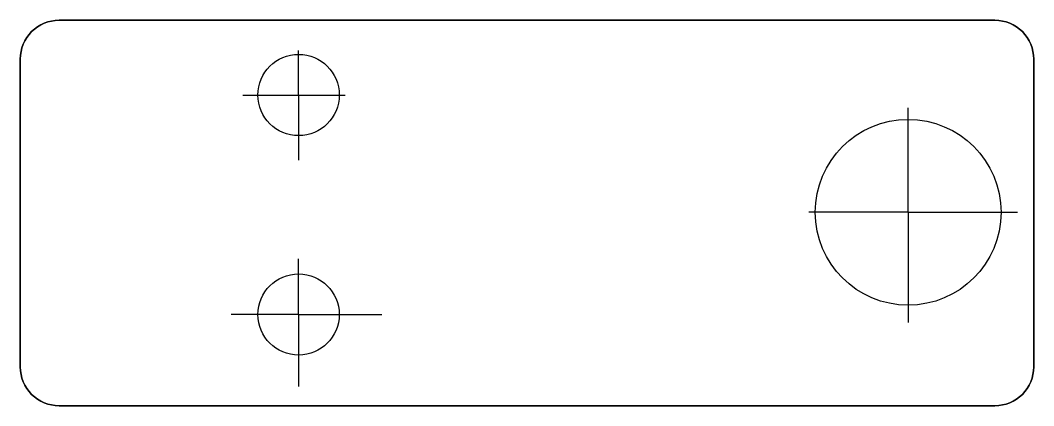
# Model space of a CAD drawing. Header units: millimetres. Extents: x -100.2 to -12.9, y 47.8 to 81.
import ezdxf

# ---------------------------------------------------------------- set-up
doc = ezdxf.new("R2010")
doc.units = ezdxf.units.MM
doc.layers.get('0').update_dxf_attribs({"linetype": 'CONTINUOUS'})

msp = doc.modelspace()

# ---------------------------------------------------------------- linework, layer by layer
for p, q in [((-76.179, 74.598), (-76.179, 78.424)), ((-80.991, 74.598), (-76.179, 74.598)), ((-76.179, 74.598), (-72.166, 74.598)), ((-76.179, 74.598), (-76.179, 69)), ((-23.679, 64.498), (-23.679, 73.5)), ((-23.679, 64.498), (-32.229, 64.498)), ((-23.679, 64.498), (-14.256, 64.498)), ((-23.679, 64.498), (-23.679, 55)), ((-76.179, 55.698), (-76.179, 60.5)), ((-76.179, 55.698), (-82, 55.698)), ((-76.179, 55.698), (-76.179, 49.5)), ((-76.179, 55.698), (-69, 55.698))]:
    msp.add_line(p, q)
for points in [[(-12.861, 51.188), (-12.861, 77.688, 0.414214), (-16.206, 81.032), (-96.806, 81.032, 0.414214), (-100.151, 77.688), (-100.151, 51.188, 0.414214), (-96.806, 47.843), (-16.206, 47.843, 0.414214)], [(-12.861, 77.688), (-12.861, 51.188, -0.414214), (-16.206, 47.843), (-96.806, 47.843, -0.414214), (-100.151, 51.188), (-100.151, 77.688, -0.414214), (-96.806, 81.032), (-16.206, 81.032, -0.414214)]]:
    msp.add_lwpolyline(points, format="xyb", close=True)
for centre, radius in [((-76.179, 74.598), 3.5), ((-23.679, 64.498), 8), ((-76.179, 55.698), 3.5)]:
    msp.add_circle(centre, radius)

doc.saveas('drawing.dxf')
